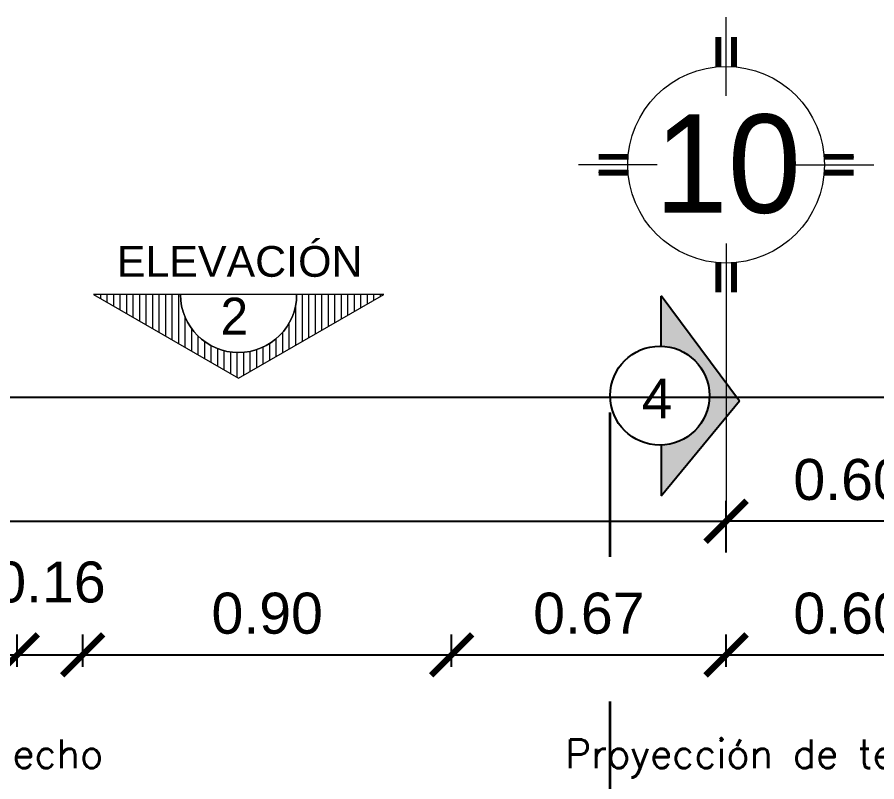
# Model space of a CAD drawing. Header units: millimetres. Extents: x -3570 to 5754, y -12788176 to 1214.
# Drawn here: x 3361.565 to 3363.662, y 1204.077 to 1205.943 of the extents above; entities that cross this region are included whole.
import ezdxf
from ezdxf.enums import TextEntityAlignment as Align

# ---------------------------------------------------------------- set-up
doc = ezdxf.new("R2010")
doc.units = ezdxf.units.MM
for name, pattern in [('ACAD_ISO04W100', [30, 24, -3, 0, -3]), ('ACAD_ISO10W100', [18, 12, -3, 0, -3]), ('Rayas Pequeñas', [0.705556, 0.352778, -0.352778])]:
    doc.linetypes.add(name, pattern=pattern)
for name, color, linetype, lineweight in [('01', 1, 'Continuous', 0), ('49. EJES.', 152, 'Continuous', 5), ('55. INDICADORES - TEXTO (SOLO MÓDULOS).', 45, 'Continuous', 5), ('COTAS', 7, 'Continuous', 0), ('MUEBLES-OLIIII', 251, 'Continuous', 5), ('SGE_TEXTO-CHICOS-03', 3, 'Continuous', 9), ('TEXTOS', 2, 'Continuous', 20), ('TEXTOS-CHICOS-03', 3, 'Continuous', 5)]:
    doc.layers.add(name, color=color, linetype=linetype, lineweight=lineweight)
doc.layers.add('A_INDICACIONES', color=40, linetype='Continuous')
doc.layers.add('CORTES', color=132, linetype='Continuous')
doc.styles.add('ARIAL', font='arial.ttf')
doc.styles.add('COTAS', font='arial.ttf')
doc.styles.add('nemi', font='GOTHIC.TTF')
doc.styles.add('ROMANS', font='romans.shx')
doc.styles.add('Soschany V-Ub.', font='arial.ttf')
doc.dimstyles.new('Escala1_50', dxfattribs={"dimtxt": 0.1, "dimasz": 0.1, "dimexe": 0.05, "dimexo": 0.25, "dimgap": 0.05, "dimtad": 2, "dimtih": 1, "dimtoh": 1, "dimzin": 1, "dimdsep": 46, "dimtxsty": 'COTAS', "dimblk": 'ARCHTICK', "dimcen": 0.04, "dimclrd": 1, "dimclre": 1, "dimclrt": 7, "dimadec": 0, "dimazin": 0, "dimtfac": 1, "dimtmove": 2, "dimatfit": 3, "dimfxl": 1, "dimtolj": 1, "dimtzin": 4, "dimarcsym": 0})

# ---------------------------------------------------------------- blocks, each defined once
blk = doc.blocks.new('eje')
at = {"layer": '49. EJES.', "ltscale": 0.01}
for p, q in [((0, 0.9326), (0, 1.1246)), ((-0.0192, 1.0038), (-0.0192, 1.076)), ((0.2392, 0.7838), (0.3114, 0.7838)), ((-0.168, 0.7646), (-0.36, 0.7646)), ((0.168, 0.7646), (0.36, 0.7646)), ((-0.2392, 0.7454), (-0.3114, 0.7454)), ((0, 0.5726), (0, 0.4446)), ((0.0192, 0.5254), (0.0192, 0.4532))]:
    blk.add_line(p, q, dxfattribs=at)
at = {"layer": '49. EJES.'}
blk.add_line((0, 0.4446), (0, -0.1054), dxfattribs=at)
at = {"layer": '49. EJES.', "ltscale": 0.01, "const_width": 0.0144}
for points in [[(-0.0192, 1.0038), (-0.0192, 1.076)], [(0.0192, 1.0038), (0.0192, 1.076)], [(-0.2392, 0.7838), (-0.3114, 0.7838)], [(0.2392, 0.7838), (0.3114, 0.7838)], [(-0.2392, 0.7454), (-0.3114, 0.7454)], [(0.2392, 0.7454), (0.3114, 0.7454)], [(-0.0192, 0.5254), (-0.0192, 0.4532)], [(0.0192, 0.5254), (0.0192, 0.4532)]]:
    blk.add_lwpolyline(points, dxfattribs=at)
at = {"layer": '49. EJES.', "ltscale": 0.01}
blk.add_circle((0, 0.7646), 0.24, dxfattribs=at)
blk = doc.blocks.new('_ArchTick')
at = {"color": 0, "linetype": 'Continuous', "const_width": 0.15}
blk.add_lwpolyline([(-0.5, -0.5), (0.5, 0.5)], dxfattribs=at)
blk = doc.blocks.new('*D344')
at = {"layer": 'COTAS', "color": 1, "lineweight": -2, "transparency": 16777216}
for p, q in [((3360.6648, 1204.3947), (3360.6648, 1204.4367)), ((3361.5648, 1204.3572), (3361.5648, 1204.4367)), ((3360.6648, 1204.3867), (3361.5648, 1204.3867))]:
    blk.add_line(p, q, dxfattribs=at)
at = {"layer": 'Defpoints', "color": 0, "lineweight": 30, "transparency": 16777216}
for p in [(3361.5648, 1204.3867), (3360.6648, 1204.1447), (3361.5648, 1204.1072)]:
    blk.add_point(p, dxfattribs=at)
at = {"layer": 'COTAS', "color": 1, "lineweight": -2, "transparency": 16777216, "xscale": 0.1, "yscale": 0.1, "zscale": 0.1, "rotation": 180}
blk.add_blockref('_ArchTick', (3360.6648, 1204.3867), dxfattribs=at)
at = {"layer": 'COTAS', "color": 1, "lineweight": -2, "transparency": 16777216, "xscale": 0.1, "yscale": 0.1, "zscale": 0.1}
blk.add_blockref('_ArchTick', (3361.5648, 1204.3867), dxfattribs=at)
at = {"layer": 'COTAS', "color": 7, "transparency": 16777216, "insert": (3361.1148, 1204.4877), "char_height": 0.1, "attachment_point": 5, "style": 'COTAS'}
blk.add_mtext('\\A1;0.90', dxfattribs=at)
blk = doc.blocks.new('*D345')
at = {"layer": 'COTAS', "color": 1, "lineweight": -2, "transparency": 16777216}
for p, q in [((3361.5648, 1204.3572), (3361.5648, 1204.4367)), ((3361.7248, 1204.3572), (3361.7248, 1204.4367)), ((3361.5648, 1204.3867), (3361.7248, 1204.3867))]:
    blk.add_line(p, q, dxfattribs=at)
at = {"layer": 'Defpoints', "color": 0, "lineweight": 30, "transparency": 16777216}
for p in [(3361.7248, 1204.3867), (3361.5648, 1204.1072), (3361.7248, 1204.1072)]:
    blk.add_point(p, dxfattribs=at)
at = {"layer": 'COTAS', "color": 1, "lineweight": -2, "transparency": 16777216, "xscale": 0.1, "yscale": 0.1, "zscale": 0.1, "rotation": 180}
blk.add_blockref('_ArchTick', (3361.5648, 1204.3867), dxfattribs=at)
at = {"layer": 'COTAS', "color": 1, "lineweight": -2, "transparency": 16777216, "xscale": 0.1, "yscale": 0.1, "zscale": 0.1}
blk.add_blockref('_ArchTick', (3361.7248, 1204.3867), dxfattribs=at)
at = {"layer": 'COTAS', "color": 7, "transparency": 16777216, "insert": (3361.6448, 1204.5638), "char_height": 0.1, "attachment_point": 5, "style": 'COTAS'}
blk.add_mtext('\\A1;0.16', dxfattribs=at)
blk = doc.blocks.new('*D346')
at = {"layer": 'COTAS', "color": 1, "lineweight": -2, "transparency": 16777216}
for p, q in [((3361.7248, 1204.3572), (3361.7248, 1204.4367)), ((3362.6248, 1204.3572), (3362.6248, 1204.4367)), ((3361.7248, 1204.3867), (3362.6248, 1204.3867))]:
    blk.add_line(p, q, dxfattribs=at)
at = {"layer": 'Defpoints', "color": 0, "lineweight": 30, "transparency": 16777216}
for p in [(3362.6248, 1204.3867), (3361.7248, 1204.1072), (3362.6248, 1204.1072)]:
    blk.add_point(p, dxfattribs=at)
at = {"layer": 'COTAS', "color": 1, "lineweight": -2, "transparency": 16777216, "xscale": 0.1, "yscale": 0.1, "zscale": 0.1, "rotation": 180}
blk.add_blockref('_ArchTick', (3361.7248, 1204.3867), dxfattribs=at)
at = {"layer": 'COTAS', "color": 1, "lineweight": -2, "transparency": 16777216, "xscale": 0.1, "yscale": 0.1, "zscale": 0.1}
blk.add_blockref('_ArchTick', (3362.6248, 1204.3867), dxfattribs=at)
at = {"layer": 'COTAS', "color": 7, "transparency": 16777216, "insert": (3362.1748, 1204.4877), "char_height": 0.1, "attachment_point": 5, "style": 'COTAS'}
blk.add_mtext('\\A1;0.90', dxfattribs=at)
blk = doc.blocks.new('*D347')
at = {"layer": 'COTAS', "color": 1, "lineweight": -2, "transparency": 16777216}
for p, q in [((3363.2948, 1204.3572), (3363.2948, 1204.4367)), ((3363.8948, 1204.3167), (3363.8948, 1204.4367)), ((3363.2948, 1204.3867), (3363.8948, 1204.3867))]:
    blk.add_line(p, q, dxfattribs=at)
at = {"layer": 'Defpoints', "color": 0, "lineweight": 30, "transparency": 16777216}
for p in [(3363.8948, 1204.3867), (3363.2948, 1204.1072), (3363.8948, 1204.0667)]:
    blk.add_point(p, dxfattribs=at)
at = {"layer": 'COTAS', "color": 1, "lineweight": -2, "transparency": 16777216, "xscale": 0.1, "yscale": 0.1, "zscale": 0.1, "rotation": 180}
blk.add_blockref('_ArchTick', (3363.2948, 1204.3867), dxfattribs=at)
at = {"layer": 'COTAS', "color": 1, "lineweight": -2, "transparency": 16777216, "xscale": 0.1, "yscale": 0.1, "zscale": 0.1}
blk.add_blockref('_ArchTick', (3363.8948, 1204.3867), dxfattribs=at)
at = {"layer": 'COTAS', "color": 7, "transparency": 16777216, "insert": (3363.5948, 1204.4877), "char_height": 0.1, "attachment_point": 5, "style": 'COTAS'}
blk.add_mtext('\\A1;0.60', dxfattribs=at)
blk = doc.blocks.new('*D348')
at = {"layer": 'COTAS', "color": 1, "lineweight": -2, "transparency": 16777216}
for p, q in [((3359.5386, 1204.6657), (3359.5386, 1204.7629)), ((3363.2948, 1204.6367), (3363.2948, 1204.7629)), ((3359.5386, 1204.7129), (3363.2948, 1204.7129))]:
    blk.add_line(p, q, dxfattribs=at)
at = {"layer": 'Defpoints', "color": 0, "lineweight": 30, "transparency": 16777216}
for p in [(3363.2948, 1204.7129), (3359.5386, 1204.4157), (3363.2948, 1204.3867)]:
    blk.add_point(p, dxfattribs=at)
at = {"layer": 'COTAS', "color": 1, "lineweight": -2, "transparency": 16777216, "xscale": 0.1, "yscale": 0.1, "zscale": 0.1, "rotation": 180}
blk.add_blockref('_ArchTick', (3359.5386, 1204.7129), dxfattribs=at)
at = {"layer": 'COTAS', "color": 1, "lineweight": -2, "transparency": 16777216, "xscale": 0.1, "yscale": 0.1, "zscale": 0.1}
blk.add_blockref('_ArchTick', (3363.2948, 1204.7129), dxfattribs=at)
at = {"layer": 'COTAS', "color": 7, "transparency": 16777216, "insert": (3361.4167, 1204.814), "char_height": 0.1, "attachment_point": 5, "style": 'COTAS'}
blk.add_mtext('\\A1;3.76', dxfattribs=at)
blk = doc.blocks.new('*D349')
at = {"layer": 'COTAS', "color": 1, "lineweight": -2, "transparency": 16777216}
for p, q in [((3358.9386, 1204.9629), (3358.9386, 1205.0656)), ((3363.8948, 1204.9629), (3363.8948, 1205.0656)), ((3358.9386, 1205.0156), (3363.8948, 1205.0156))]:
    blk.add_line(p, q, dxfattribs=at)
at = {"layer": 'Defpoints', "color": 0, "lineweight": 30, "transparency": 16777216}
for p in [(3363.8948, 1205.0156), (3358.9386, 1204.7129), (3363.8948, 1204.7129)]:
    blk.add_point(p, dxfattribs=at)
at = {"layer": 'COTAS', "color": 1, "lineweight": -2, "transparency": 16777216, "xscale": 0.1, "yscale": 0.1, "zscale": 0.1, "rotation": 180}
blk.add_blockref('_ArchTick', (3358.9386, 1205.0156), dxfattribs=at)
at = {"layer": 'COTAS', "color": 1, "lineweight": -2, "transparency": 16777216, "xscale": 0.1, "yscale": 0.1, "zscale": 0.1}
blk.add_blockref('_ArchTick', (3363.8948, 1205.0156), dxfattribs=at)
at = {"layer": 'COTAS', "color": 7, "transparency": 16777216, "insert": (3361.4167, 1205.1167), "char_height": 0.1, "attachment_point": 5, "style": 'COTAS'}
blk.add_mtext('\\A1;4.96', dxfattribs=at)
blk = doc.blocks.new('*D350')
at = {"layer": 'COTAS', "color": 1, "lineweight": -2, "transparency": 16777216}
for p, q in [((3363.2948, 1204.7209), (3363.2948, 1204.7629)), ((3363.8948, 1204.6367), (3363.8948, 1204.7629)), ((3363.8948, 1204.7129), (3363.2948, 1204.7129))]:
    blk.add_line(p, q, dxfattribs=at)
at = {"layer": 'Defpoints', "color": 0, "lineweight": 30, "transparency": 16777216}
for p in [(3363.2948, 1204.7129), (3363.2948, 1204.4709), (3363.8948, 1204.3867)]:
    blk.add_point(p, dxfattribs=at)
at = {"layer": 'COTAS', "color": 1, "lineweight": -2, "transparency": 16777216, "xscale": 0.1, "yscale": 0.1, "zscale": 0.1, "rotation": 180}
blk.add_blockref('_ArchTick', (3363.2948, 1204.7129), dxfattribs=at)
at = {"layer": 'COTAS', "color": 1, "lineweight": -2, "transparency": 16777216, "xscale": 0.1, "yscale": 0.1, "zscale": 0.1}
blk.add_blockref('_ArchTick', (3363.8948, 1204.7129), dxfattribs=at)
at = {"layer": 'COTAS', "color": 7, "transparency": 16777216, "insert": (3363.5948, 1204.814), "char_height": 0.1, "attachment_point": 5, "style": 'COTAS'}
blk.add_mtext('\\A1;0.60', dxfattribs=at)
blk = doc.blocks.new('ELEVACION')
at = {"layer": 'CORTES', "linetype": 'ACAD_ISO10W100', "ltscale": 0.1}
h = blk.add_hatch(color=1, dxfattribs=at)
h.dxf.hatch_style = 1
h.paths.add_polyline_path([(-0.2318, 0.3122), (-0.2318, 0.1622, -0.406096), (-0.0891, 0.0154, -0.406096), (-0.2318, -0.1314), (-0.2318, -0.2814), (0, 0)])
at = {"layer": 'CORTES', "color": 1, "linetype": 'ACAD_ISO10W100', "ltscale": 0.1}
for p, q in [((-0.2318, 0.3122), (0, 0)), ((-0.2318, 0.1622), (-0.2318, 0.3103)), ((-0.2318, -0.2814), (0, 0))]:
    blk.add_line(p, q, dxfattribs=at)
at = {"layer": 'CORTES', "linetype": 'ACAD_ISO10W100', "ltscale": 0.1}
blk.add_line((-0.2318, -0.1314), (-0.2318, -0.2814), dxfattribs=at)
at = {"layer": 'CORTES', "color": 1, "linetype": 'ACAD_ISO10W100', "ltscale": 0.1}
blk.add_circle((-0.2359, 0.0154), 0.1469, dxfattribs=at)
blk = doc.blocks.new('*D353')
at = {"layer": 'COTAS', "color": 1, "lineweight": -2, "transparency": 16777216}
for p, q in [((3362.6248, 1204.3572), (3362.6248, 1204.4367)), ((3363.2948, 1204.3572), (3363.2948, 1204.4367)), ((3362.6248, 1204.3867), (3363.2948, 1204.3867))]:
    blk.add_line(p, q, dxfattribs=at)
at = {"layer": 'Defpoints', "color": 0, "lineweight": 30, "transparency": 16777216}
for p in [(3363.2948, 1204.3867), (3362.6248, 1204.1072), (3363.2948, 1204.1072)]:
    blk.add_point(p, dxfattribs=at)
at = {"layer": 'COTAS', "color": 1, "lineweight": -2, "transparency": 16777216, "xscale": 0.1, "yscale": 0.1, "zscale": 0.1, "rotation": 180}
blk.add_blockref('_ArchTick', (3362.6248, 1204.3867), dxfattribs=at)
at = {"layer": 'COTAS', "color": 1, "lineweight": -2, "transparency": 16777216, "xscale": 0.1, "yscale": 0.1, "zscale": 0.1}
blk.add_blockref('_ArchTick', (3363.2948, 1204.3867), dxfattribs=at)
at = {"layer": 'COTAS', "color": 7, "transparency": 16777216, "insert": (3362.9598, 1204.4877), "char_height": 0.1, "attachment_point": 5, "style": 'COTAS'}
blk.add_mtext('\\A1;0.67', dxfattribs=at)
blk = doc.blocks.new('2SD2S2D2')
at = {"layer": 'SGE_TEXTO-CHICOS-03', "char_height": 0.07, "width": 1.605957, "attachment_point": 8, "style": 'ROMANS'}
for insert in [(1077.5831, 314.3718), (1079.6823, 314.3718)]:
    blk.add_mtext('Proyección de techo ', dxfattribs=dict(at, insert=insert))

msp = doc.modelspace()

# ---------------------------------------------------------------- hatches: boundary and pattern name
at = {"layer": '55. INDICADORES - TEXTO (SOLO MÓDULOS).', "linetype": 'Continuous'}
h = msp.add_hatch(dxfattribs=at)
h.set_pattern_fill('ANSI31', color=1, scale=0.005, angle=45)
h.set_pattern_definition([(90, (2107.341825, 817.170567), (-0.015875, 3e-18), [])])
edge = h.paths.add_edge_path()
edge.add_arc((3362.1049, 1205.2662), 0.1418, -180, 0, ccw=False)
edge.add_line((3361.9632, 1205.2662), (3361.7506, 1205.2662))
edge.add_line((3361.7506, 1205.2662), (3362.1049, 1205.0616))
edge.add_line((3362.1049, 1205.0616), (3362.4593, 1205.2662))
edge.add_line((3362.4593, 1205.2662), (3362.2467, 1205.2662))

# ---------------------------------------------------------------- linework, layer by layer
at = {"layer": '55. INDICADORES - TEXTO (SOLO MÓDULOS).', "color": 1, "linetype": 'Continuous'}
for points in [[(3362.2467, 1205.2662, -1), (3361.9632, 1205.2662), (3361.7506, 1205.2662), (3362.1049, 1205.0616), (3362.4593, 1205.2662)], [(3362.2467, 1205.2662), (3361.9632, 1205.2662, 1)]]:
    msp.add_lwpolyline(points, format="xyb", close=True, dxfattribs=at)
at = {"layer": 'MUEBLES-OLIIII', "color": 1, "linetype": 'Rayas Pequeñas', "lineweight": 35}
msp.add_line((3363.0119, 1198.9811), (3363.0119, 1205.0192), dxfattribs=at)

# ---------------------------------------------------------------- block references
at = {"color": 251, "true_color": 0x636466}
msp.add_blockref('2SD2S2D2', (2283.7059, 889.7153), dxfattribs=at)
at = {"layer": 'A_INDICACIONES', "xscale": 0.8235621721913614, "yscale": 0.8235621721913614, "zscale": 0.8235621721913614}
msp.add_blockref('ELEVACION', (3363.3271, 1205.0066), dxfattribs=at)
at = {"layer": 'TEXTOS', "linetype": 'ACAD_ISO04W100'}
msp.add_blockref('eje', (3363.2948, 1204.8183), dxfattribs=at)

# ---------------------------------------------------------------- texts
at = {"layer": '01', "color": 7, "linetype": 'Continuous', "style": 'Soschany V-Ub.'}
msp.add_text('4', height=0.0966, dxfattribs=at).set_placement((3363.1261, 1204.9639), align=Align.CENTER)
at = {"layer": '55. INDICADORES - TEXTO (SOLO MÓDULOS).', "color": 18, "true_color": 0x000000, "insert": (3362.4074, 1205.3844), "char_height": 0.075, "attachment_point": 3, "style": 'ARIAL'}
msp.add_mtext_dynamic_manual_height_columns('ELEVACIÓN', width=0.476601, gutter_width=4.6875, heights=[0], dxfattribs=at)
at = {"layer": 'SGE_TEXTO-CHICOS-03', "ltscale": 0.01, "style": 'nemi'}
msp.add_text('2', height=0.09, dxfattribs=at).set_placement((3362.0612, 1205.1683))
at = {"layer": 'TEXTOS-CHICOS-03', "ltscale": 0.01, "style": 'nemi'}
msp.add_text('10', height=0.24, dxfattribs=at).set_placement((3363.1205, 1205.4655))

# ---------------------------------------------------------------- dimensions: what is measured, and where the dimension line sits
at = {"layer": 'COTAS', "color": 9, "true_color": 0xc7c8ca}
for base, p1, p2, picture, middle in [((3363.8948, 1205.0156), (3358.9386, 1204.7129), (3363.8948, 1204.7129), '*D349', (3361.4167, 1205.1167)), ((3363.2948, 1204.7129), (3359.5386, 1204.4157), (3363.2948, 1204.3867), '*D348', (3361.4167, 1204.814)), ((3363.2948, 1204.7129), (3363.8948, 1204.3867), (3363.2948, 1204.4709), '*D350', (3363.5948, 1204.814)), ((3361.7248, 1204.3867), (3361.5648, 1204.1072), (3361.7248, 1204.1072), '*D345', (3361.6448, 1204.5638)), ((3361.5648, 1204.3867), (3360.6648, 1204.1447), (3361.5648, 1204.1072), '*D344', (3361.1148, 1204.4877)), ((3362.6248, 1204.3867), (3361.7248, 1204.1072), (3362.6248, 1204.1072), '*D346', (3362.1748, 1204.4877)), ((3363.2948, 1204.3867), (3362.6248, 1204.1072), (3363.2948, 1204.1072), '*D353', (3362.9598, 1204.4877)), ((3363.8948, 1204.3867), (3363.2948, 1204.1072), (3363.8948, 1204.0667), '*D347', (3363.5948, 1204.4877))]:
    dim = msp.add_linear_dim(base=base, p1=p1, p2=p2, dimstyle='Escala1_50', dxfattribs=at)
    dim.commit()
    dim.dimension.update_dxf_attribs({"geometry": picture, "text_midpoint": middle})

doc.saveas('drawing.dxf')
